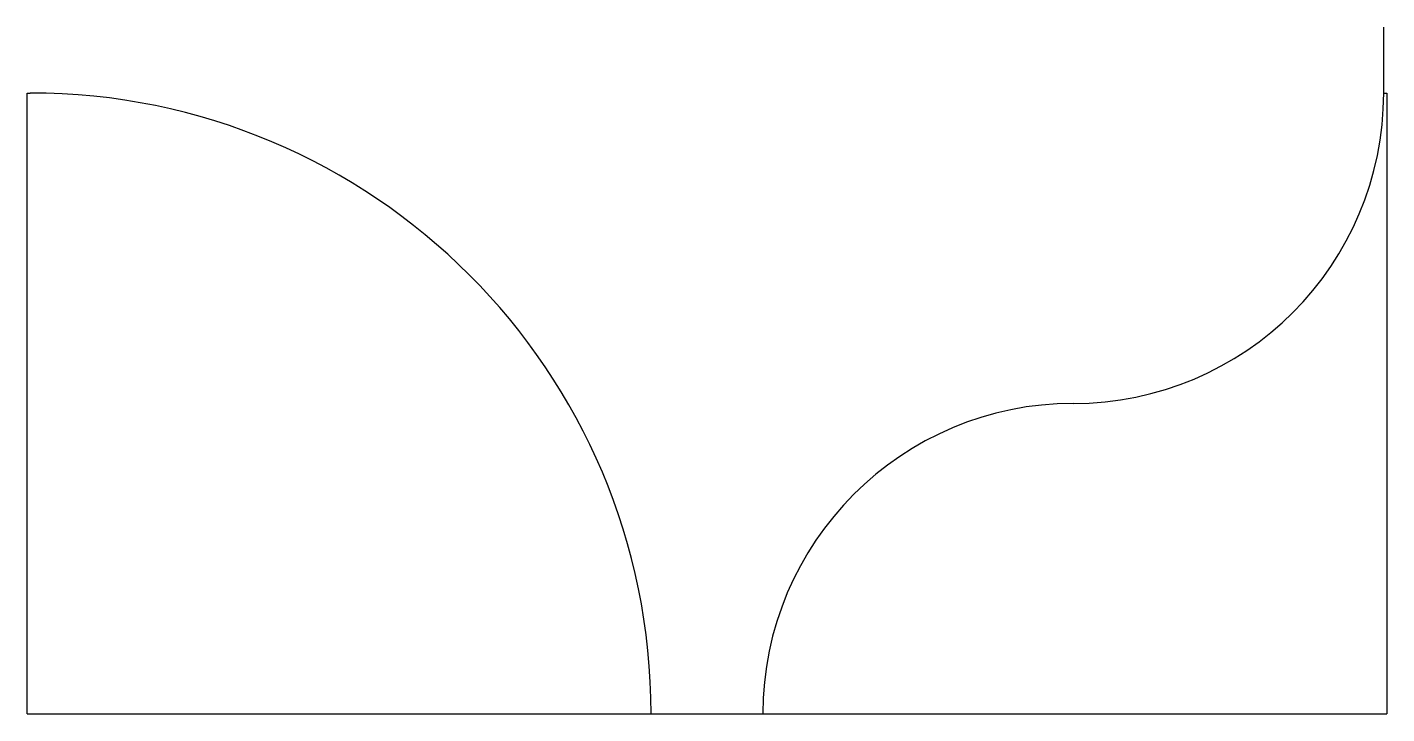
# Model space of a CAD drawing. Header units: millimetres. Extents: x 0 to 43.8, y 0 to 22.1.
import ezdxf

# ---------------------------------------------------------------- set-up
doc = ezdxf.new("R2010")
doc.units = ezdxf.units.MM
doc.linetypes.add('CENTERX2', pattern=[20.32, 12.7, -2.54, 2.54, -2.54])

msp = doc.modelspace()

# ---------------------------------------------------------------- linework, layer by layer
at = {"color": 7, "linetype": 'CENTERX2'}
msp.add_line((43.7, 20), (43.7, 22.12), dxfattribs=at)
at = {"color": 7, "linetype": 'Continuous'}
for p, q in [((0, 0), (0, 20)), ((0, 20), (0.1, 20)), ((43.7, 20), (43.8, 20)), ((43.8, 20), (43.8, 0)), ((0, 0), (43.8, 0))]:
    msp.add_line(p, q, dxfattribs=at)
for centre, radius, start, end in [((0.1, 0), 20, 0, 90), ((33.7, 20), 10, 270, 0), ((33.7, 0), 10, 90, 180)]:
    msp.add_arc(centre, radius, start, end, dxfattribs=at)

doc.saveas('drawing.dxf')
